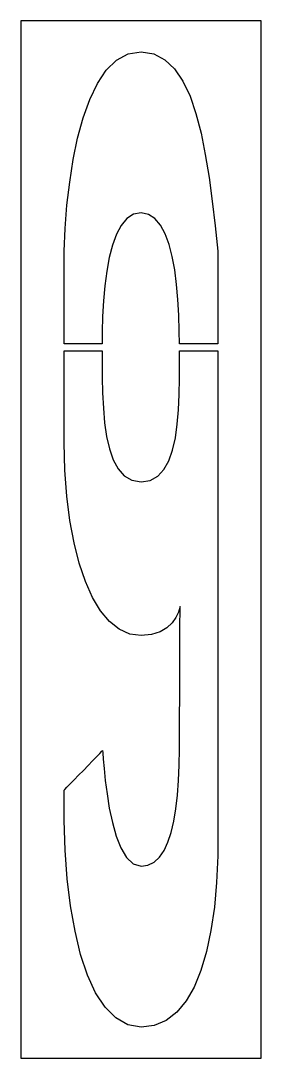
# Model space of a CAD drawing. Extents: x 0 to 25, y 0 to 108.
import ezdxf

# ---------------------------------------------------------------- set-up
doc = ezdxf.new("R2010")
doc.units = 0
doc.layers.add('CUT', color=7, linetype='Continuous')
doc.layers.add('OUTSIDE', color=1, linetype='Continuous')

msp = doc.modelspace()

# ---------------------------------------------------------------- linework, layer by layer
at = {"layer": 'CUT'}
for points in [[(16.435, 77.35), (16.345, 78.98), (16.205, 80.56), (16.005, 82.06), (15.745, 83.46), (15.425, 84.72), (15.015, 85.81), (14.535, 86.72), (13.955, 87.4), (13.285, 87.84), (12.505, 88), (11.715, 87.85), (11.035, 87.4), (10.455, 86.7), (9.955, 85.77), (9.545, 84.64), (9.205, 83.35), (8.935, 81.93), (8.735, 80.41), (8.595, 78.84), (8.495, 77.23), (8.455, 75.62), (8.447, 74.376), (4.495, 74.376), (4.495, 75.7), (4.495, 77.36), (4.495, 79.02), (4.495, 80.69), (4.495, 82.35), (4.495, 84.01), (4.615, 86.38), (4.805, 88.79), (5.085, 91.19), (5.455, 93.54), (5.915, 95.79), (6.485, 97.89), (7.165, 99.8), (7.965, 101.47), (8.895, 102.84), (9.955, 103.88), (11.155, 104.54), (12.505, 104.76), (13.835, 104.54), (14.995, 103.93), (15.995, 102.98), (16.855, 101.7), (17.595, 100.14), (18.215, 98.33), (18.745, 96.29), (19.185, 94.07), (19.575, 91.7), (19.915, 89.21), (20.215, 86.64), (20.505, 84.01), (20.505, 79.01), (20.505, 74.376), (16.501, 74.376), (16.485, 75.7)], [(6.945, 8.66), (6.225, 10.81), (5.645, 13.22), (5.175, 15.85), (4.835, 18.68), (4.605, 21.66), (4.495, 24.75), (4.495, 27.91), (4.575, 27.99), (4.795, 28.21), (5.125, 28.55), (5.545, 28.98), (6.005, 29.46), (6.505, 29.97), (6.995, 30.48), (7.465, 30.97), (7.875, 31.39), (8.205, 31.74), (8.425, 31.96), (8.495, 32.05), (8.515, 31.8), (8.565, 31.14), (8.655, 30.15), (8.785, 28.91), (8.965, 27.51), (9.205, 26.02), (9.525, 24.53), (9.925, 23.13), (10.415, 21.89), (10.995, 20.9), (11.695, 20.24), (12.505, 20), (13.225, 20.1), (13.865, 20.41), (14.415, 20.92), (14.895, 21.62), (15.305, 22.49), (15.635, 23.51), (15.915, 24.68), (16.135, 25.97), (16.295, 27.39), (16.405, 28.9), (16.475, 30.51), (16.505, 32.19), (16.515, 33.93), (16.515, 35.71), (16.525, 37.5), (16.525, 39.25), (16.535, 40.95), (16.535, 42.54), (16.535, 44), (16.545, 45.29), (16.555, 46.39), (16.555, 47.01), (16.395, 46.45), (16.125, 45.87), (15.735, 45.31), (15.195, 44.81), (14.495, 44.4), (13.605, 44.11), (12.505, 44), (11.325, 44.15), (10.225, 44.65), (9.215, 45.46), (8.285, 46.57), (7.455, 47.96), (6.715, 49.62), (6.075, 51.52), (5.535, 53.65), (5.105, 55.98), (4.785, 58.51), (4.585, 61.21), (4.495, 64.06), (4.495, 65.72), (4.495, 67.38), (4.495, 69.05), (4.495, 70.71), (4.495, 72.37), (4.495, 73.624), (8.448, 73.624), (8.455, 72.49), (8.465, 70.88), (8.505, 69.27), (8.585, 67.68), (8.715, 66.16), (8.925, 64.73), (9.215, 63.43), (9.605, 62.29), (10.115, 61.34), (10.755, 60.62), (11.545, 60.16), (12.505, 60), (13.455, 60.14), (14.245, 60.58), (14.885, 61.27), (15.395, 62.18), (15.785, 63.29), (16.075, 64.57), (16.275, 65.99), (16.395, 67.51), (16.475, 69.11), (16.505, 70.75), (16.505, 72.41), (16.505, 73.624), (20.505, 73.624), (20.505, 69), (20.505, 64), (20.505, 58.99), (20.505, 53.99), (20.505, 48.98), (20.505, 43.98), (20.505, 38.97), (20.505, 33.97), (20.505, 28.96), (20.505, 23.96), (20.485, 21.06), (20.355, 18.31), (20.125, 15.71), (19.775, 13.31), (19.315, 11.11), (18.725, 9.14), (18.025, 7.41), (17.185, 5.96), (16.225, 4.79), (15.125, 3.93), (13.885, 3.41), (12.505, 3.24), (11.115, 3.49), (9.875, 4.2), (8.765, 5.32), (7.785, 6.82)]]:
    msp.add_lwpolyline(points, close=True, dxfattribs=at)
at = {"layer": 'OUTSIDE'}
msp.add_lwpolyline([(0, 0), (25, 0), (25, 108), (0, 108)], close=True, dxfattribs=at)

doc.saveas('drawing.dxf')
